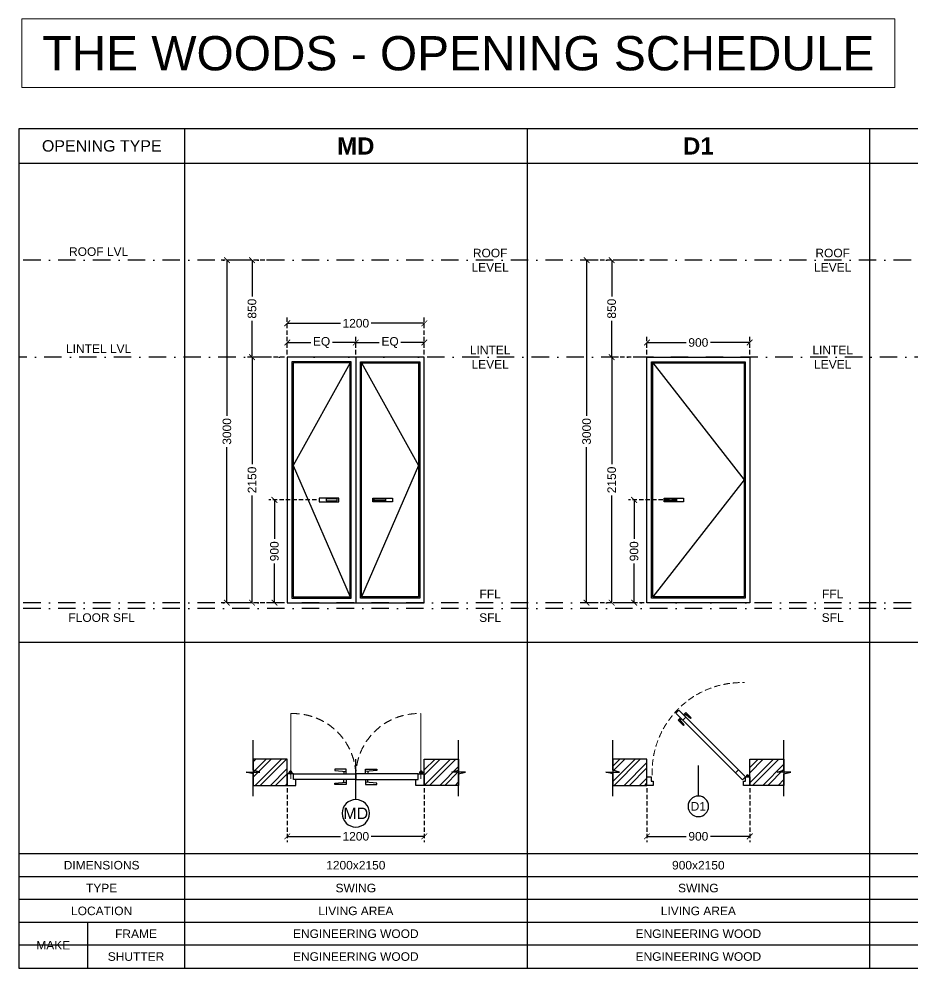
# Model space of a CAD drawing. Header units: millimetres. Extents: x 0 to 31900, y 0 to 8312.
# Drawn here: x 0 to 7821, y 0 to 8312 of the extents above; entities that cross this region are included whole.
import ezdxf
from ezdxf.enums import TextEntityAlignment as Align

# ---------------------------------------------------------------- set-up
doc = ezdxf.new("R2010")
doc.units = ezdxf.units.MM
doc.header["$LTSCALE"] = 150
for name, pattern in [('$ZCDB_AUDIT_GENERATED_423A9', [0]), ('$ZCDB_AUDIT_GENERATED_426BD', [0.75, 0.5, -0.25]), ('DASHDOT', [25.4, 12.7, -6.35, 0, -6.35]), ('DASHED', [19.05, 12.7, -6.35])]:
    doc.linetypes.add(name, pattern=pattern)
for name, color, linetype in [('ad-Dimension', 5, 'Continuous'), ('ad-Door', 11, 'Continuous'), ('ad-Elevation 10', 8, 'Continuous'), ('ad-Lvl Difference', 8, 'DASHDOT'), ('ad-Text Main_Door&window Label', 7, 'Continuous'), ('ad-Wall', 240, 'Continuous')]:
    doc.layers.add(name, color=color, linetype=linetype)
doc.layers.add('ad-Text Main', color=7, linetype='Continuous', lineweight=0)
doc.styles.add('New Text Style', font='arial.ttf', dxfattribs={"height": 100})
doc.styles.get("Standard").update_dxf_attribs({"font": 'arial.ttf'})
doc.dimstyles.new('A-75-DIM-INT (Framing)', dxfattribs={"dimscale": 50, "dimtxt": 1.5, "dimasz": 1, "dimexe": 1, "dimexo": 0.5, "dimgap": 0.5, "dimtad": 0, "dimdsep": 46, "dimtxsty": 'Standard', "dimblk": 'ARCHTICK', "dimcen": 0.025, "dimclrd": 256, "dimclre": 256, "dimclrt": 256, "dimazin": 2, "dimtfac": 1, "dimtmove": 1, "dimatfit": 0, "dimldrblk": 'ARCHTICK', "dimfxl": 10, "dimfxlon": 1, "dimtolj": 1, "dimtzin": 0, "dimarcsym": 0})
pattern_1 = [(45, (3550, 1600), (-67.352, 67.352), []), (45, (3594.9, 1600), (-67.352, 67.352), [])]

# ---------------------------------------------------------------- blocks, each defined once
blk = doc.blocks.new('*U3')
for p, q in [((-25, -128), (-25, -94)), ((-8, -111), (-42, -111)), ((-811, -761), (-796, -776)), ((-746, -826), (-761, -811))]:
    blk.add_line(p, q)
for points in [[(-1150, -100), (-1150, -50), (-1129, -50), (-1129, -36), (-1129, 0), (-1200, 0), (-1200, -100)], [(-50, -100), (0, -100), (0, 0), (-71, 0), (-71, -36), (-71, -50), (-50, -50)], [(-50, -100), (-131, -181), (-166, -145), (-85, -65)], [(-131, -181), (-747, -797), (-782, -762), (-166, -145)], [(-828, -878), (-747, -797), (-782, -762), (-863, -842)]]:
    blk.add_lwpolyline(points, close=True)
for points in [[(-808, -787), (-836, -760), (-773, -697), (-765, -705), (-822, -774)], [(-773, -823), (-745, -850), (-683, -788), (-690, -780), (-759, -837)]]:
    blk.add_lwpolyline(points)
blk.add_circle((-25, -111), 11.1)
at = {"color": 8, "linetype": '$ZCDB_AUDIT_GENERATED_426BD', "lineweight": 0}
blk.add_arc((-93, -153), 1047, 178.1881, 271.8119, dxfattribs=at)
at = {"layer": 'ad-Text Main_Door&window Label'}
blk.add_line((-600, 125), (-600, -230), dxfattribs=at)
blk.add_circle((-600, 245), 120, dxfattribs=at)
at = {"layer": 'ad-Text Main_Door&window Label', "style": 'New Text Style'}
blk.add_attdef('D1', text='', height=100, dxfattribs=at).set_placement((-585, 245), align=Align.MIDDLE_CENTER)
blk = doc.blocks.new('*U5')
at = {"color": 8, "lineweight": 0}
for p, q in [((31.6, -57.1), (31.6, -628.6)), ((1168.4, -57.1), (1168.4, -628.6))]:
    blk.add_line(p, q, dxfattribs=at)
for p, q in [((495.7, -26.7), (495.7, -50)), ((704.3, -26.7), (704.3, -50)), ((9.2, -112.3), (46, -112.3)), ((27.6, -130.7), (27.6, -93.9)), ((495.7, -123.3), (495.7, -100)), ((704.3, -123.3), (704.3, -100)), ((1190.8, -112.3), (1154, -112.3)), ((1172.4, -130.7), (1172.4, -93.9))]:
    blk.add_line(p, q)
for points in [[(55.3, -100), (0, -100), (0, 0), (75, 0), (75, -50), (55.3, -50)], [(1144.7, -100), (1200, -100), (1200, 0), (1125, 0), (1125, -50), (1144.7, -50)], [(55.3, -100), (600, -100), (600, -50), (55.3, -50)], [(1144.7, -100), (600, -100), (600, -50), (1144.7, -50)]]:
    blk.add_lwpolyline(points, close=True)
for points in [[(514.1, -50), (514.1, -7), (415.9, -7), (415.9, -19.3), (514.1, -28.4)], [(685.9, -50), (685.9, -7), (784.1, -7), (784.1, -19.3), (685.9, -28.4)], [(514.1, -100), (514.1, -143), (415.9, -143), (415.9, -130.7), (514.1, -121.6)], [(685.9, -100), (685.9, -143), (784.1, -143), (784.1, -130.7), (685.9, -121.6)]]:
    blk.add_lwpolyline(points)
for centre in [(27.6, -112.3), (1172.4, -112.3)]:
    blk.add_circle(centre, 12.3)
at = {"color": 8, "linetype": '$ZCDB_AUDIT_GENERATED_426BD', "lineweight": 0}
for centre, start, end in [((49, -77.6), 268.18808, 1.81192), ((1151, -77.6), 178.18808, 271.81192)]:
    blk.add_arc(centre, 551.3, start, end, dxfattribs=at)
at = {"layer": 'ad-Text Main_Door&window Label'}
blk.add_line((600, 125), (600, -230), dxfattribs=at)
blk.add_circle((600, 245), 120, dxfattribs=at)
at = {"layer": 'ad-Text Main_Door&window Label', "style": 'New Text Style'}
blk.add_attdef('D1', text='', height=100, dxfattribs=at).set_placement((600, 245), align=Align.MIDDLE_CENTER)
blk = doc.blocks.new('_ArchTick')
at = {"color": 0, "linetype": 'ByBlock', "const_width": 0.15}
blk.add_lwpolyline([(-0.5, -0.5), (0.5, 0.5)], dxfattribs=at)
blk = doc.blocks.new('*D26')
at = {"layer": 'ad-Dimension', "linetype": 'DASHED', "lineweight": -2, "ltscale": 0.02, "transparency": 16777216}
for p, q in [((2325, 5350), (1991.1, 5350)), ((2325, 3200), (1991.1, 3200))]:
    blk.add_line(p, q, dxfattribs=at)
at = {"layer": 'ad-Dimension', "lineweight": -2, "ltscale": 0.02, "transparency": 16777216}
for p, q in [((2041.1, 5350), (2041.1, 4412.5)), ((2041.1, 3200), (2041.1, 4137.5))]:
    blk.add_line(p, q, dxfattribs=at)
at = {"layer": 'Defpoints', "color": 0, "transparency": 16777216}
for p in [(2350, 5350), (2041.1, 3200), (2350, 3200)]:
    blk.add_point(p, dxfattribs=at)
at = {"layer": 'ad-Dimension', "lineweight": -2, "transparency": 16777216, "xscale": 50, "yscale": 50, "zscale": 50}
for p, rotation in [((2041.1, 5350), 90), ((2041.1, 3200), 270)]:
    blk.add_blockref('_ArchTick', p, dxfattribs=dict(at, rotation=rotation))
at = {"layer": 'ad-Dimension', "transparency": 16777216, "insert": (2041.1, 4275), "char_height": 75, "attachment_point": 5, "rotation": 90}
blk.add_mtext('\\A1;2150', dxfattribs=at)
blk = doc.blocks.new('*D27')
at = {"layer": 'ad-Dimension', "linetype": 'DASHED', "lineweight": -2, "ltscale": 0.02, "transparency": 16777216}
for p, q in [((2604.6, 4100), (2187.1, 4100)), ((2325, 3200), (2187.1, 3200))]:
    blk.add_line(p, q, dxfattribs=at)
at = {"layer": 'ad-Dimension', "lineweight": -2, "ltscale": 0.02, "transparency": 16777216}
for p, q in [((2237.1, 4100), (2237.1, 3757.7)), ((2237.1, 3200), (2237.1, 3542.3))]:
    blk.add_line(p, q, dxfattribs=at)
at = {"layer": 'Defpoints', "color": 0, "transparency": 16777216}
for p in [(2629.6, 4100), (2237.1, 3200), (2350, 3200)]:
    blk.add_point(p, dxfattribs=at)
at = {"layer": 'ad-Dimension', "lineweight": -2, "transparency": 16777216, "xscale": 50, "yscale": 50, "zscale": 50}
for p, rotation in [((2237.1, 4100), 90), ((2237.1, 3200), 270)]:
    blk.add_blockref('_ArchTick', p, dxfattribs=dict(at, rotation=rotation))
at = {"layer": 'ad-Dimension', "transparency": 16777216, "insert": (2237.1, 3650), "char_height": 75, "attachment_point": 5, "rotation": 90}
blk.add_mtext('\\A1;900', dxfattribs=at)
blk = doc.blocks.new('*D28')
at = {"layer": 'ad-Dimension', "linetype": 'DASHED', "lineweight": -2, "ltscale": 0.02, "transparency": 16777216}
for p, q in [((2321.3, 6200), (1771.3, 6200)), ((2321.3, 3200), (1771.3, 3200))]:
    blk.add_line(p, q, dxfattribs=at)
at = {"layer": 'ad-Dimension', "lineweight": -2, "ltscale": 0.02, "transparency": 16777216}
for p, q in [((1821.3, 6200), (1821.3, 4836.8)), ((1821.3, 3200), (1821.3, 4563.2))]:
    blk.add_line(p, q, dxfattribs=at)
at = {"layer": 'Defpoints', "color": 0, "transparency": 16777216}
for p in [(1821.3, 6200), (2426.1, 6200), (2350, 3200)]:
    blk.add_point(p, dxfattribs=at)
at = {"layer": 'ad-Dimension', "lineweight": -2, "transparency": 16777216, "xscale": 50, "yscale": 50, "zscale": 50}
for p, rotation in [((1821.3, 6200), 90), ((1821.3, 3200), 270)]:
    blk.add_blockref('_ArchTick', p, dxfattribs=dict(at, rotation=rotation))
at = {"layer": 'ad-Dimension', "transparency": 16777216, "insert": (1821.3, 4700), "char_height": 75, "attachment_point": 5, "rotation": 90}
blk.add_mtext('\\A1;3000', dxfattribs=at)
blk = doc.blocks.new('*D29')
at = {"layer": 'ad-Dimension', "linetype": 'DASHED', "lineweight": -2, "ltscale": 0.02, "transparency": 16777216}
for p, q in [((2350, 5375), (2350, 5697)), ((3550, 5375), (3550, 5697))]:
    blk.add_line(p, q, dxfattribs=at)
at = {"layer": 'ad-Dimension', "lineweight": -2, "ltscale": 0.02, "transparency": 16777216}
for p, q in [((2350, 5647), (2816.7, 5647)), ((3550, 5647), (3083.3, 5647))]:
    blk.add_line(p, q, dxfattribs=at)
at = {"layer": 'Defpoints', "color": 0, "transparency": 16777216}
for p in [(3550, 5647), (2350, 5350), (3550, 5350)]:
    blk.add_point(p, dxfattribs=at)
at = {"layer": 'ad-Dimension', "lineweight": -2, "transparency": 16777216, "xscale": 50, "yscale": 50, "zscale": 50, "rotation": 180}
blk.add_blockref('_ArchTick', (2350, 5647), dxfattribs=at)
at = {"layer": 'ad-Dimension', "lineweight": -2, "transparency": 16777216, "xscale": 50, "yscale": 50, "zscale": 50}
blk.add_blockref('_ArchTick', (3550, 5647), dxfattribs=at)
at = {"layer": 'ad-Dimension', "transparency": 16777216, "insert": (2950, 5647), "char_height": 75, "attachment_point": 5}
blk.add_mtext('\\A1;1200', dxfattribs=at)
blk = doc.blocks.new('*D30')
at = {"layer": 'ad-Dimension', "linetype": 'DASHED', "lineweight": -2, "ltscale": 0.02, "transparency": 16777216}
for p, q in [((2350, 5375), (2350, 5528.5)), ((2950, 5375), (2950, 5528.5))]:
    blk.add_line(p, q, dxfattribs=at)
at = {"layer": 'ad-Dimension', "lineweight": -2, "ltscale": 0.02, "transparency": 16777216}
for p, q in [((2350, 5478.5), (2555.4, 5478.5)), ((2950, 5478.5), (2744.6, 5478.5))]:
    blk.add_line(p, q, dxfattribs=at)
at = {"layer": 'Defpoints', "color": 0, "transparency": 16777216}
for p in [(2950, 5478.5), (2350, 5350), (2950, 5350)]:
    blk.add_point(p, dxfattribs=at)
at = {"layer": 'ad-Dimension', "lineweight": -2, "transparency": 16777216, "xscale": 50, "yscale": 50, "zscale": 50, "rotation": 180}
blk.add_blockref('_ArchTick', (2350, 5478.5), dxfattribs=at)
at = {"layer": 'ad-Dimension', "lineweight": -2, "transparency": 16777216, "xscale": 50, "yscale": 50, "zscale": 50}
blk.add_blockref('_ArchTick', (2950, 5478.5), dxfattribs=at)
at = {"layer": 'ad-Dimension', "transparency": 16777216, "insert": (2650, 5478.5), "char_height": 75, "attachment_point": 5}
blk.add_mtext('\\A1;EQ', dxfattribs=at)
blk = doc.blocks.new('*D31')
at = {"layer": 'ad-Dimension', "linetype": 'DASHED', "lineweight": -2, "ltscale": 0.02, "transparency": 16777216}
for p, q in [((2950, 5375), (2950, 5528.5)), ((3550, 5375), (3550, 5528.5))]:
    blk.add_line(p, q, dxfattribs=at)
at = {"layer": 'ad-Dimension', "lineweight": -2, "ltscale": 0.02, "transparency": 16777216}
for p, q in [((2950, 5478.5), (3155.4, 5478.5)), ((3550, 5478.5), (3344.6, 5478.5))]:
    blk.add_line(p, q, dxfattribs=at)
at = {"layer": 'Defpoints', "color": 0, "transparency": 16777216}
for p in [(3550, 5478.5), (2950, 5350), (3550, 5350)]:
    blk.add_point(p, dxfattribs=at)
at = {"layer": 'ad-Dimension', "lineweight": -2, "transparency": 16777216, "xscale": 50, "yscale": 50, "zscale": 50, "rotation": 180}
blk.add_blockref('_ArchTick', (2950, 5478.5), dxfattribs=at)
at = {"layer": 'ad-Dimension', "lineweight": -2, "transparency": 16777216, "xscale": 50, "yscale": 50, "zscale": 50}
blk.add_blockref('_ArchTick', (3550, 5478.5), dxfattribs=at)
at = {"layer": 'ad-Dimension', "transparency": 16777216, "insert": (3250, 5478.5), "char_height": 75, "attachment_point": 5}
blk.add_mtext('\\A1;EQ', dxfattribs=at)
blk = doc.blocks.new('*D32')
at = {"layer": 'ad-Dimension', "linetype": 'DASHED', "lineweight": -2, "ltscale": 0.02, "transparency": 16777216}
for p, q in [((5475, 5350), (5141.1, 5350)), ((5475, 3200), (5141.1, 3200))]:
    blk.add_line(p, q, dxfattribs=at)
at = {"layer": 'ad-Dimension', "lineweight": -2, "ltscale": 0.02, "transparency": 16777216}
for p, q in [((5191.1, 5350), (5191.1, 4412.5)), ((5191.1, 3200), (5191.1, 4137.5))]:
    blk.add_line(p, q, dxfattribs=at)
at = {"layer": 'Defpoints', "color": 0, "transparency": 16777216}
for p in [(5500, 5350), (5191.1, 3200), (5500, 3200)]:
    blk.add_point(p, dxfattribs=at)
at = {"layer": 'ad-Dimension', "lineweight": -2, "transparency": 16777216, "xscale": 50, "yscale": 50, "zscale": 50}
for p, rotation in [((5191.1, 5350), 90), ((5191.1, 3200), 270)]:
    blk.add_blockref('_ArchTick', p, dxfattribs=dict(at, rotation=rotation))
at = {"layer": 'ad-Dimension', "transparency": 16777216, "insert": (5191.1, 4275), "char_height": 75, "attachment_point": 5, "rotation": 90}
blk.add_mtext('\\A1;2150', dxfattribs=at)
blk = doc.blocks.new('*D33')
at = {"layer": 'ad-Dimension', "linetype": 'DASHED', "lineweight": -2, "ltscale": 0.02, "transparency": 16777216}
for p, q in [((5754.6, 4100), (5337.1, 4100)), ((5475, 3200), (5337.1, 3200))]:
    blk.add_line(p, q, dxfattribs=at)
at = {"layer": 'ad-Dimension', "lineweight": -2, "ltscale": 0.02, "transparency": 16777216}
for p, q in [((5387.1, 4100), (5387.1, 3757.7)), ((5387.1, 3200), (5387.1, 3542.3))]:
    blk.add_line(p, q, dxfattribs=at)
at = {"layer": 'Defpoints', "color": 0, "transparency": 16777216}
for p in [(5779.6, 4100), (5387.1, 3200), (5500, 3200)]:
    blk.add_point(p, dxfattribs=at)
at = {"layer": 'ad-Dimension', "lineweight": -2, "transparency": 16777216, "xscale": 50, "yscale": 50, "zscale": 50}
for p, rotation in [((5387.1, 4100), 90), ((5387.1, 3200), 270)]:
    blk.add_blockref('_ArchTick', p, dxfattribs=dict(at, rotation=rotation))
at = {"layer": 'ad-Dimension', "transparency": 16777216, "insert": (5387.1, 3650), "char_height": 75, "attachment_point": 5, "rotation": 90}
blk.add_mtext('\\A1;900', dxfattribs=at)
blk = doc.blocks.new('*D34')
at = {"layer": 'ad-Dimension', "linetype": 'DASHED', "lineweight": -2, "ltscale": 0.02, "transparency": 16777216}
for p, q in [((5471.3, 6200), (4921.3, 6200)), ((5471.3, 3200), (4921.3, 3200))]:
    blk.add_line(p, q, dxfattribs=at)
at = {"layer": 'ad-Dimension', "lineweight": -2, "ltscale": 0.02, "transparency": 16777216}
for p, q in [((4971.3, 6200), (4971.3, 4836.8)), ((4971.3, 3200), (4971.3, 4563.2))]:
    blk.add_line(p, q, dxfattribs=at)
at = {"layer": 'Defpoints', "color": 0, "transparency": 16777216}
for p in [(4971.3, 6200), (5500, 6200), (5500, 3200)]:
    blk.add_point(p, dxfattribs=at)
at = {"layer": 'ad-Dimension', "lineweight": -2, "transparency": 16777216, "xscale": 50, "yscale": 50, "zscale": 50}
for p, rotation in [((4971.3, 6200), 90), ((4971.3, 3200), 270)]:
    blk.add_blockref('_ArchTick', p, dxfattribs=dict(at, rotation=rotation))
at = {"layer": 'ad-Dimension', "transparency": 16777216, "insert": (4971.3, 4700), "char_height": 75, "attachment_point": 5, "rotation": 90}
blk.add_mtext('\\A1;3000', dxfattribs=at)
blk = doc.blocks.new('*D44')
at = {"layer": 'ad-Dimension', "color": 5, "linetype": 'DASHED', "lineweight": -2, "ltscale": 0.02, "true_color": 0x0505ff, "transparency": 16777216}
for p, q in [((5500, 5375), (5500, 5528.5)), ((6400, 5375), (6400, 5528.5))]:
    blk.add_line(p, q, dxfattribs=at)
at = {"layer": 'ad-Dimension', "color": 5, "lineweight": -2, "ltscale": 0.02, "true_color": 0x0505ff, "transparency": 16777216}
for p, q in [((5500, 5478.5), (5842.3, 5478.5)), ((6400, 5478.5), (6057.7, 5478.5))]:
    blk.add_line(p, q, dxfattribs=at)
at = {"layer": 'Defpoints', "color": 0, "transparency": 16777216}
for p in [(5500, 5478.5), (5500, 5350), (6400, 5350)]:
    blk.add_point(p, dxfattribs=at)
at = {"layer": 'ad-Dimension', "color": 5, "lineweight": -2, "true_color": 0x0505ff, "transparency": 16777216, "xscale": 50, "yscale": 50, "zscale": 50, "rotation": 180}
blk.add_blockref('_ArchTick', (5500, 5478.5), dxfattribs=at)
at = {"layer": 'ad-Dimension', "color": 5, "lineweight": -2, "true_color": 0x0505ff, "transparency": 16777216, "xscale": 50, "yscale": 50, "zscale": 50}
blk.add_blockref('_ArchTick', (6400, 5478.5), dxfattribs=at)
at = {"layer": 'ad-Dimension', "color": 5, "true_color": 0x0505ff, "transparency": 16777216, "insert": (5950, 5478.5), "char_height": 75, "attachment_point": 5}
blk.add_mtext('\\A1;900', dxfattribs=at)
blk = doc.blocks.new('*D53')
at = {"layer": 'ad-Dimension', "color": 5, "linetype": 'DASHED', "lineweight": -2, "ltscale": 0.02, "true_color": 0x0505ff, "transparency": 16777216}
for p, q in [((2325, 6200), (1991.1, 6200)), ((2325, 5350), (1991.1, 5350))]:
    blk.add_line(p, q, dxfattribs=at)
at = {"layer": 'ad-Dimension', "color": 5, "lineweight": -2, "ltscale": 0.02, "true_color": 0x0505ff, "transparency": 16777216}
for p, q in [((2041.1, 6200), (2041.1, 5882.8)), ((2041.1, 5350), (2041.1, 5667.2))]:
    blk.add_line(p, q, dxfattribs=at)
at = {"layer": 'Defpoints', "color": 0, "transparency": 16777216}
for p in [(2041.1, 6200), (2350, 6200), (2350, 5350)]:
    blk.add_point(p, dxfattribs=at)
at = {"layer": 'ad-Dimension', "color": 5, "lineweight": -2, "true_color": 0x0505ff, "transparency": 16777216, "xscale": 50, "yscale": 50, "zscale": 50}
for p, rotation in [((2041.1, 6200), 90), ((2041.1, 5350), 270)]:
    blk.add_blockref('_ArchTick', p, dxfattribs=dict(at, rotation=rotation))
at = {"layer": 'ad-Dimension', "color": 5, "true_color": 0x0505ff, "transparency": 16777216, "insert": (2041.1, 5775), "char_height": 75, "attachment_point": 5, "rotation": 90}
blk.add_mtext('\\A1;850', dxfattribs=at)
blk = doc.blocks.new('*D54')
at = {"layer": 'ad-Dimension', "color": 5, "linetype": 'DASHED', "lineweight": -2, "ltscale": 0.02, "true_color": 0x0505ff, "transparency": 16777216}
for p, q in [((5475, 6200), (5141.1, 6200)), ((5475, 5350), (5141.1, 5350))]:
    blk.add_line(p, q, dxfattribs=at)
at = {"layer": 'ad-Dimension', "color": 5, "lineweight": -2, "ltscale": 0.02, "true_color": 0x0505ff, "transparency": 16777216}
for p, q in [((5191.1, 6200), (5191.1, 5882.8)), ((5191.1, 5350), (5191.1, 5667.2))]:
    blk.add_line(p, q, dxfattribs=at)
at = {"layer": 'Defpoints', "color": 0, "transparency": 16777216}
for p in [(5191.1, 6200), (5500, 6200), (5500, 5350)]:
    blk.add_point(p, dxfattribs=at)
at = {"layer": 'ad-Dimension', "color": 5, "lineweight": -2, "true_color": 0x0505ff, "transparency": 16777216, "xscale": 50, "yscale": 50, "zscale": 50}
for p, rotation in [((5191.1, 6200), 90), ((5191.1, 5350), 270)]:
    blk.add_blockref('_ArchTick', p, dxfattribs=dict(at, rotation=rotation))
at = {"layer": 'ad-Dimension', "color": 5, "true_color": 0x0505ff, "transparency": 16777216, "insert": (5191.1, 5775), "char_height": 75, "attachment_point": 5, "rotation": 90}
blk.add_mtext('\\A1;850', dxfattribs=at)
blk = doc.blocks.new('*D73')
at = {"layer": 'ad-Dimension', "color": 5, "linetype": 'DASHED', "lineweight": -2, "ltscale": 0.02, "true_color": 0x0505ff, "transparency": 16777216}
for p, q in [((2350, 1575), (2350, 1103.2)), ((3550, 1575), (3550, 1103.2))]:
    blk.add_line(p, q, dxfattribs=at)
at = {"layer": 'ad-Dimension', "color": 5, "lineweight": -2, "ltscale": 0.02, "true_color": 0x0505ff, "transparency": 16777216}
for p, q in [((2350, 1153.2), (2816.7, 1153.2)), ((3550, 1153.2), (3083.3, 1153.2))]:
    blk.add_line(p, q, dxfattribs=at)
at = {"layer": 'Defpoints', "color": 0, "transparency": 16777216}
for p in [(2350, 1600), (3550, 1600), (3550, 1153.2)]:
    blk.add_point(p, dxfattribs=at)
at = {"layer": 'ad-Dimension', "color": 5, "lineweight": -2, "true_color": 0x0505ff, "transparency": 16777216, "xscale": 50, "yscale": 50, "zscale": 50, "rotation": 180}
blk.add_blockref('_ArchTick', (2350, 1153.2), dxfattribs=at)
at = {"layer": 'ad-Dimension', "color": 5, "lineweight": -2, "true_color": 0x0505ff, "transparency": 16777216, "xscale": 50, "yscale": 50, "zscale": 50}
blk.add_blockref('_ArchTick', (3550, 1153.2), dxfattribs=at)
at = {"layer": 'ad-Dimension', "color": 5, "true_color": 0x0505ff, "transparency": 16777216, "insert": (2950, 1153.2), "char_height": 75, "attachment_point": 5}
blk.add_mtext('\\A1;1200', dxfattribs=at)
blk = doc.blocks.new('*D74')
at = {"layer": 'ad-Dimension', "color": 5, "linetype": 'DASHED', "lineweight": -2, "ltscale": 0.02, "true_color": 0x0505ff, "transparency": 16777216}
for p, q in [((5500, 1575), (5500, 1103.2)), ((6400, 1575), (6400, 1103.2))]:
    blk.add_line(p, q, dxfattribs=at)
at = {"layer": 'ad-Dimension', "color": 5, "lineweight": -2, "ltscale": 0.02, "true_color": 0x0505ff, "transparency": 16777216}
for p, q in [((5500, 1153.2), (5842.3, 1153.2)), ((6400, 1153.2), (6057.7, 1153.2))]:
    blk.add_line(p, q, dxfattribs=at)
at = {"layer": 'Defpoints', "color": 0, "transparency": 16777216}
for p in [(5500, 1600), (6400, 1600), (6400, 1153.2)]:
    blk.add_point(p, dxfattribs=at)
at = {"layer": 'ad-Dimension', "color": 5, "lineweight": -2, "true_color": 0x0505ff, "transparency": 16777216, "xscale": 50, "yscale": 50, "zscale": 50, "rotation": 180}
blk.add_blockref('_ArchTick', (5500, 1153.2), dxfattribs=at)
at = {"layer": 'ad-Dimension', "color": 5, "lineweight": -2, "true_color": 0x0505ff, "transparency": 16777216, "xscale": 50, "yscale": 50, "zscale": 50}
blk.add_blockref('_ArchTick', (6400, 1153.2), dxfattribs=at)
at = {"layer": 'ad-Dimension', "color": 5, "true_color": 0x0505ff, "transparency": 16777216, "insert": (5950, 1153.2), "char_height": 75, "attachment_point": 5}
blk.add_mtext('\\A1;900', dxfattribs=at)

msp = doc.modelspace()

# ---------------------------------------------------------------- hatches: boundary and pattern name
at = {"layer": 'ad-Elevation 10', "transparency": 33554610}
h = msp.add_hatch(dxfattribs=at)
h.set_pattern_fill('ANSI32', color=256, scale=10)
h.set_pattern_definition(pattern_1)
h.paths.add_polyline_path([(2350, 1830), (2050, 1830), (2050, 1600), (2350, 1600)])
h = msp.add_hatch(dxfattribs=at)
h.set_pattern_fill('ANSI32', color=256, scale=10)
h.set_pattern_definition(pattern_1)
h.paths.add_polyline_path([(3550, 1830), (3850, 1830), (3850, 1600), (3550, 1600)])
h = msp.add_hatch(dxfattribs=at)
h.set_pattern_fill('ANSI32', color=256, scale=10)
h.set_pattern_definition(pattern_1)
h.paths.add_polyline_path([(5500, 1830), (5200, 1830), (5200, 1600), (5500, 1600)])
h = msp.add_hatch(dxfattribs=at)
h.set_pattern_fill('ANSI32', color=256, scale=10)
h.set_pattern_definition(pattern_1)
h.paths.add_polyline_path([(6400, 1830), (6700, 1830), (6700, 1600), (6400, 1600)])

# ---------------------------------------------------------------- linework, layer by layer
msp.add_lwpolyline([(0, 0), (17450, 0), (17450, 7350), (0, 7350)], close=True)
for points in [[(1450, 7350), (1450, 0)], [(4450, 7350), (4450, 0)], [(7450, 7350), (7450, 0)], [(0, 7050), (17450, 7050)], [(17450, 2850), (0, 2850)], [(31900, 1000), (0, 1000)], [(31900, 800), (0, 800)], [(31900, 600), (0, 600)], [(31900, 400), (0, 400)], [(600, 400), (600, 0)], [(17450, 200), (0, 200)]]:
    msp.add_lwpolyline(points)
at = {"layer": 'ad-Door'}
for points in [[(3550, 3200), (3550, 5350), (2350, 5350), (2350, 3200)], [(5500, 3200), (5500, 5350), (6400, 5350), (6400, 3200)], [(2910, 5310), (2390, 5310), (2390, 3240), (2910, 3240)], [(2900, 5300), (2400, 5300), (2400, 3250), (2900, 3250)], [(2990, 5310), (3510, 5310), (3510, 3240), (2990, 3240)], [(3000, 5300), (3500, 5300), (3500, 3250), (3000, 3250)], [(5540, 5310), (6360, 5310), (6360, 3240), (5540, 3240)], [(5550, 5300), (6350, 5300), (6350, 3250), (5550, 3250)]]:
    msp.add_lwpolyline(points, close=True, dxfattribs=at)
for points in [[(2900, 5300), (2400, 4400), (2900, 3250)], [(3000, 5300), (3500, 4400), (3000, 3250)], [(5550, 5300), (6350, 4275), (5550, 3250)]]:
    msp.add_lwpolyline(points, dxfattribs=at)
at = {"layer": 'ad-Elevation 10'}
for points in [[(2950, 5350), (2950, 3200)], [(2050, 1505), (2050, 1701.919), (1990, 1715), (2110, 1715), (2050, 1733.663), (2050, 1995)], [(3850, 1505), (3850, 1701.919), (3910, 1715), (3790, 1715), (3850, 1733.663), (3850, 1995)], [(5200, 1505), (5200, 1701.919), (5140, 1715), (5260, 1715), (5200, 1733.663), (5200, 1995)], [(6700, 1505), (6700, 1701.919), (6760, 1715), (6640, 1715), (6700, 1733.663), (6700, 1995)]]:
    msp.add_lwpolyline(points, dxfattribs=at)
at = {"layer": 'ad-Elevation 10', "linetype": '$ZCDB_AUDIT_GENERATED_423A9', "ltscale": 300, "elevation": 0}
for points in [[(2629.634, 4115.909), (2629.634, 4084.091), (2800, 4084.091), (2800, 4115.909)], [(3270.366, 4115.909), (3270.366, 4084.091), (3100, 4084.091), (3100, 4115.909)]]:
    msp.add_lwpolyline(points, close=True, dxfattribs=at)
at = {"layer": 'ad-Elevation 10', "elevation": 0}
for points in [[(2691.154, 4108.153), (2691.154, 4091.847), (2787.939, 4091.847), (2787.939, 4108.153)], [(3208.846, 4108.153), (3208.846, 4091.847), (3112.061, 4091.847), (3112.061, 4108.153)]]:
    msp.add_lwpolyline(points, close=True, dxfattribs=at)
at = {"layer": 'ad-Elevation 10', "linetype": '$ZCDB_AUDIT_GENERATED_423A9', "ltscale": 300}
msp.add_lwpolyline([(5820.366, 4115.909), (5820.366, 4084.091), (5650, 4084.091), (5650, 4115.909)], close=True, dxfattribs=at)
at = {"layer": 'ad-Elevation 10'}
msp.add_lwpolyline([(5758.846, 4108.153), (5758.846, 4091.847), (5662.061, 4091.847), (5662.061, 4108.153)], close=True, dxfattribs=at)
at = {"layer": 'ad-Lvl Difference', "ltscale": 0.08}
for points in [[(31900, 6200), (0, 6200)], [(26900, 5350), (0, 5350)], [(31900, 3200), (0, 3200)], [(31900, 3150), (0, 3150)]]:
    msp.add_lwpolyline(points, dxfattribs=at)
at = {"layer": 'ad-Wall'}
for points in [[(2350, 1830), (2050, 1830), (2050, 1600), (2350, 1600)], [(3550, 1830), (3850, 1830), (3850, 1600), (3550, 1600)], [(5500, 1830), (5200, 1830), (5200, 1600), (5500, 1600)], [(6400, 1830), (6700, 1830), (6700, 1600), (6400, 1600)]]:
    msp.add_lwpolyline(points, close=True, dxfattribs=at)

# ---------------------------------------------------------------- block references
at = {"layer": 'ad-Door', "ltscale": 5}
ref = msp.add_blockref('*U3', (6400, 1600), dxfattribs=dict(at, xscale=-0.7499999997027537, yscale=0.7499999997027537, zscale=0.7499999997027537, rotation=179.9999999999998))
ref.add_attrib('D1', 'D1', dxfattribs={"layer": 'ad-Text Main_Door&window Label', "height": 75, "rotation": 1440, "style": 'New Text Style'}).set_placement((5949.788, 1416.25), align=Align.MIDDLE_CENTER)
ref = msp.add_blockref('*U5', (2350, 1600), dxfattribs=dict(at, xscale=-1, rotation=180))
ref.add_attrib('D1', 'MD', dxfattribs={"layer": 'ad-Text Main_Door&window Label', "height": 100, "rotation": 1440, "style": 'New Text Style'}).set_placement((2950, 1355), align=Align.MIDDLE_CENTER)

# ---------------------------------------------------------------- texts
at = {"layer": 'ad-Text Main', "ltscale": 5, "insert": (3848.692, 8010.232), "char_height": 300, "width": 7345.6316, "attachment_point": 5, "bg_fill": 16, "box_fill_scale": 1.5, "bg_fill_color": 257, "bg_fill_transparency": 0}
msp.add_mtext('THE WOODS - OPENING SCHEDULE', dxfattribs=at)
at = {"layer": 'ad-Text Main', "ltscale": 5, "attachment_point": 5}
for s, insert, char_height, width in [('OPENING TYPE', (725, 7200), 100, 1091.59491), ('{\\fArial|b1|i0|c0|p34;MD}', (2950, 7200), 150, 256.85716), ('{\\fArial|b1|i0|c0|p34;D1}', (5950, 7200), 150, 256.85716), ('ROOF LVL', (697.672, 6274.254), 75, 525.79555), ('ROOF\\PLEVEL', (4126.572, 6200), 75, 359.97246), ('ROOF\\PLEVEL', (7126.572, 6200), 75, 359.97246), ('LINTEL LVL', (697.672, 5424.254), 75, 561.62475), ('LINTEL\\PLEVEL', (4126.572, 5350), 75, 420.1625), ('LINTEL\\PLEVEL', (7126.572, 5350), 75, 420.1625), ('FFL', (4126.572, 3276.426), 75, 198.62971), ('FFL', (7126.572, 3276.426), 75, 198.62971), ('FLOOR SFL', (723.78, 3068.747), 75, 595.71678), ('SFL', (4126.572, 3068.747), 75, 198.62971), ('SFL', (7126.572, 3068.747), 75, 198.62971), ('DIMENSIONS', (723.78, 900), 75, 672.53724), ('1200x2150', (2950, 900), 75, 512.21629), ('900x2150', (5950, 900), 75, 478.81609), ('TYPE', (723.78, 700), 75, 314.48711), ('SWING', (2950, 700), 75, 383.95953), ('SWING', (5950, 700), 75, 383.95953), ('LOCATION', (723.78, 500), 75, 549.62451), ('LIVING AREA', (2950, 500), 75, 659.17716), ('LIVING AREA', (5950, 500), 75, 659.17716), ('FRAME', (1025, 300), 75, 373.27146), ('ENGINEERING WOOD', (2950, 300), 75, 1126.77993), ('ENGINEERING WOOD', (5950, 300), 75, 1126.77993), ('MAKE', (300, 200), 75, 309.14308), ('SHUTTER', (1025, 100), 75, 506.87225), ('ENGINEERING WOOD', (2950, 100), 75, 1126.77993), ('ENGINEERING WOOD', (5950, 100), 75, 1126.77993)]:
    msp.add_mtext(s, dxfattribs=dict(at, insert=insert, char_height=char_height, width=width))

# ---------------------------------------------------------------- dimensions: what is measured, and where the dimension line sits
at = {"layer": 'ad-Dimension', "ltscale": 0.02}
for base, p1, p2, picture, middle in [((1821.254, 6200), (2350, 3200), (2426.052, 6200), '*D28', (1821.254, 4700)), ((4971.254, 6200), (5500, 3200), (5500, 6200), '*D34', (4971.254, 4700)), ((2041.071, 3200), (2350, 5350), (2350, 3200), '*D26', (2041.071, 4275)), ((5191.071, 3200), (5500, 5350), (5500, 3200), '*D32', (5191.071, 4275)), ((2237.098, 3200), (2629.634, 4100, 0), (2350, 3200), '*D27', (2237.098, 3650)), ((5387.098, 3200), (5779.634, 4100, 0), (5500, 3200), '*D33', (5387.098, 3650))]:
    dim = msp.add_linear_dim(base=base, p1=p1, p2=p2, angle=90, dimstyle='A-75-DIM-INT (Framing)', override={"dimclrd": 256, "dimclre": 256, "dimclrt": 256}, dxfattribs=at)
    dim.commit()
    dim.dimension.update_dxf_attribs({"geometry": picture, "text_midpoint": middle})
for base, p1, p2, picture, middle in [((2041.071, 6200), (2350, 5350), (2350, 6200), '*D53', (2041.071, 5775)), ((5191.071, 6200), (5500, 5350), (5500, 6200), '*D54', (5191.071, 5775))]:
    dim = msp.add_linear_dim(base=base, p1=p1, p2=p2, angle=90, dimstyle='A-75-DIM-INT (Framing)', dxfattribs=at)
    dim.commit()
    dim.dimension.update_dxf_attribs({"geometry": picture, "text_midpoint": middle})
dim = msp.add_linear_dim(base=(3550, 5646.975), p1=(2350, 5350), p2=(3550, 5350), dimstyle='A-75-DIM-INT (Framing)', override={"dimblk": 'ArchTick', "dimclrd": 256, "dimclre": 256, "dimclrt": 256}, dxfattribs=at)
dim.commit()
dim.dimension.update_dxf_attribs({"geometry": '*D29', "text_midpoint": (2950, 5646.975)})
for base, p1, p2, picture, middle in [((2950, 5478.538), (2350, 5350), (2950, 5350), '*D30', (2650, 5478.538)), ((3550, 5478.538), (2950, 5350), (3550, 5350), '*D31', (3250, 5478.538))]:
    dim = msp.add_linear_dim(base=base, p1=p1, p2=p2, text='EQ', dimstyle='A-75-DIM-INT (Framing)', override={"dimblk": 'ArchTick', "dimclrd": 256, "dimclre": 256, "dimclrt": 256}, dxfattribs=at)
    dim.commit()
    dim.dimension.update_dxf_attribs({"geometry": picture, "text_midpoint": middle})
for base, p1, p2, picture, middle in [((5500, 5478.538), (6400, 5350), (5500, 5350), '*D44', (5950, 5478.538)), ((3550, 1153.167), (2350, 1600), (3550, 1600), '*D73', (2950, 1153.167)), ((6400, 1153.167), (5500, 1600), (6400, 1600), '*D74', (5950, 1153.167))]:
    dim = msp.add_linear_dim(base=base, p1=p1, p2=p2, dimstyle='A-75-DIM-INT (Framing)', dxfattribs=at)
    dim.commit()
    dim.dimension.update_dxf_attribs({"geometry": picture, "text_midpoint": middle})

doc.saveas('drawing.dxf')
